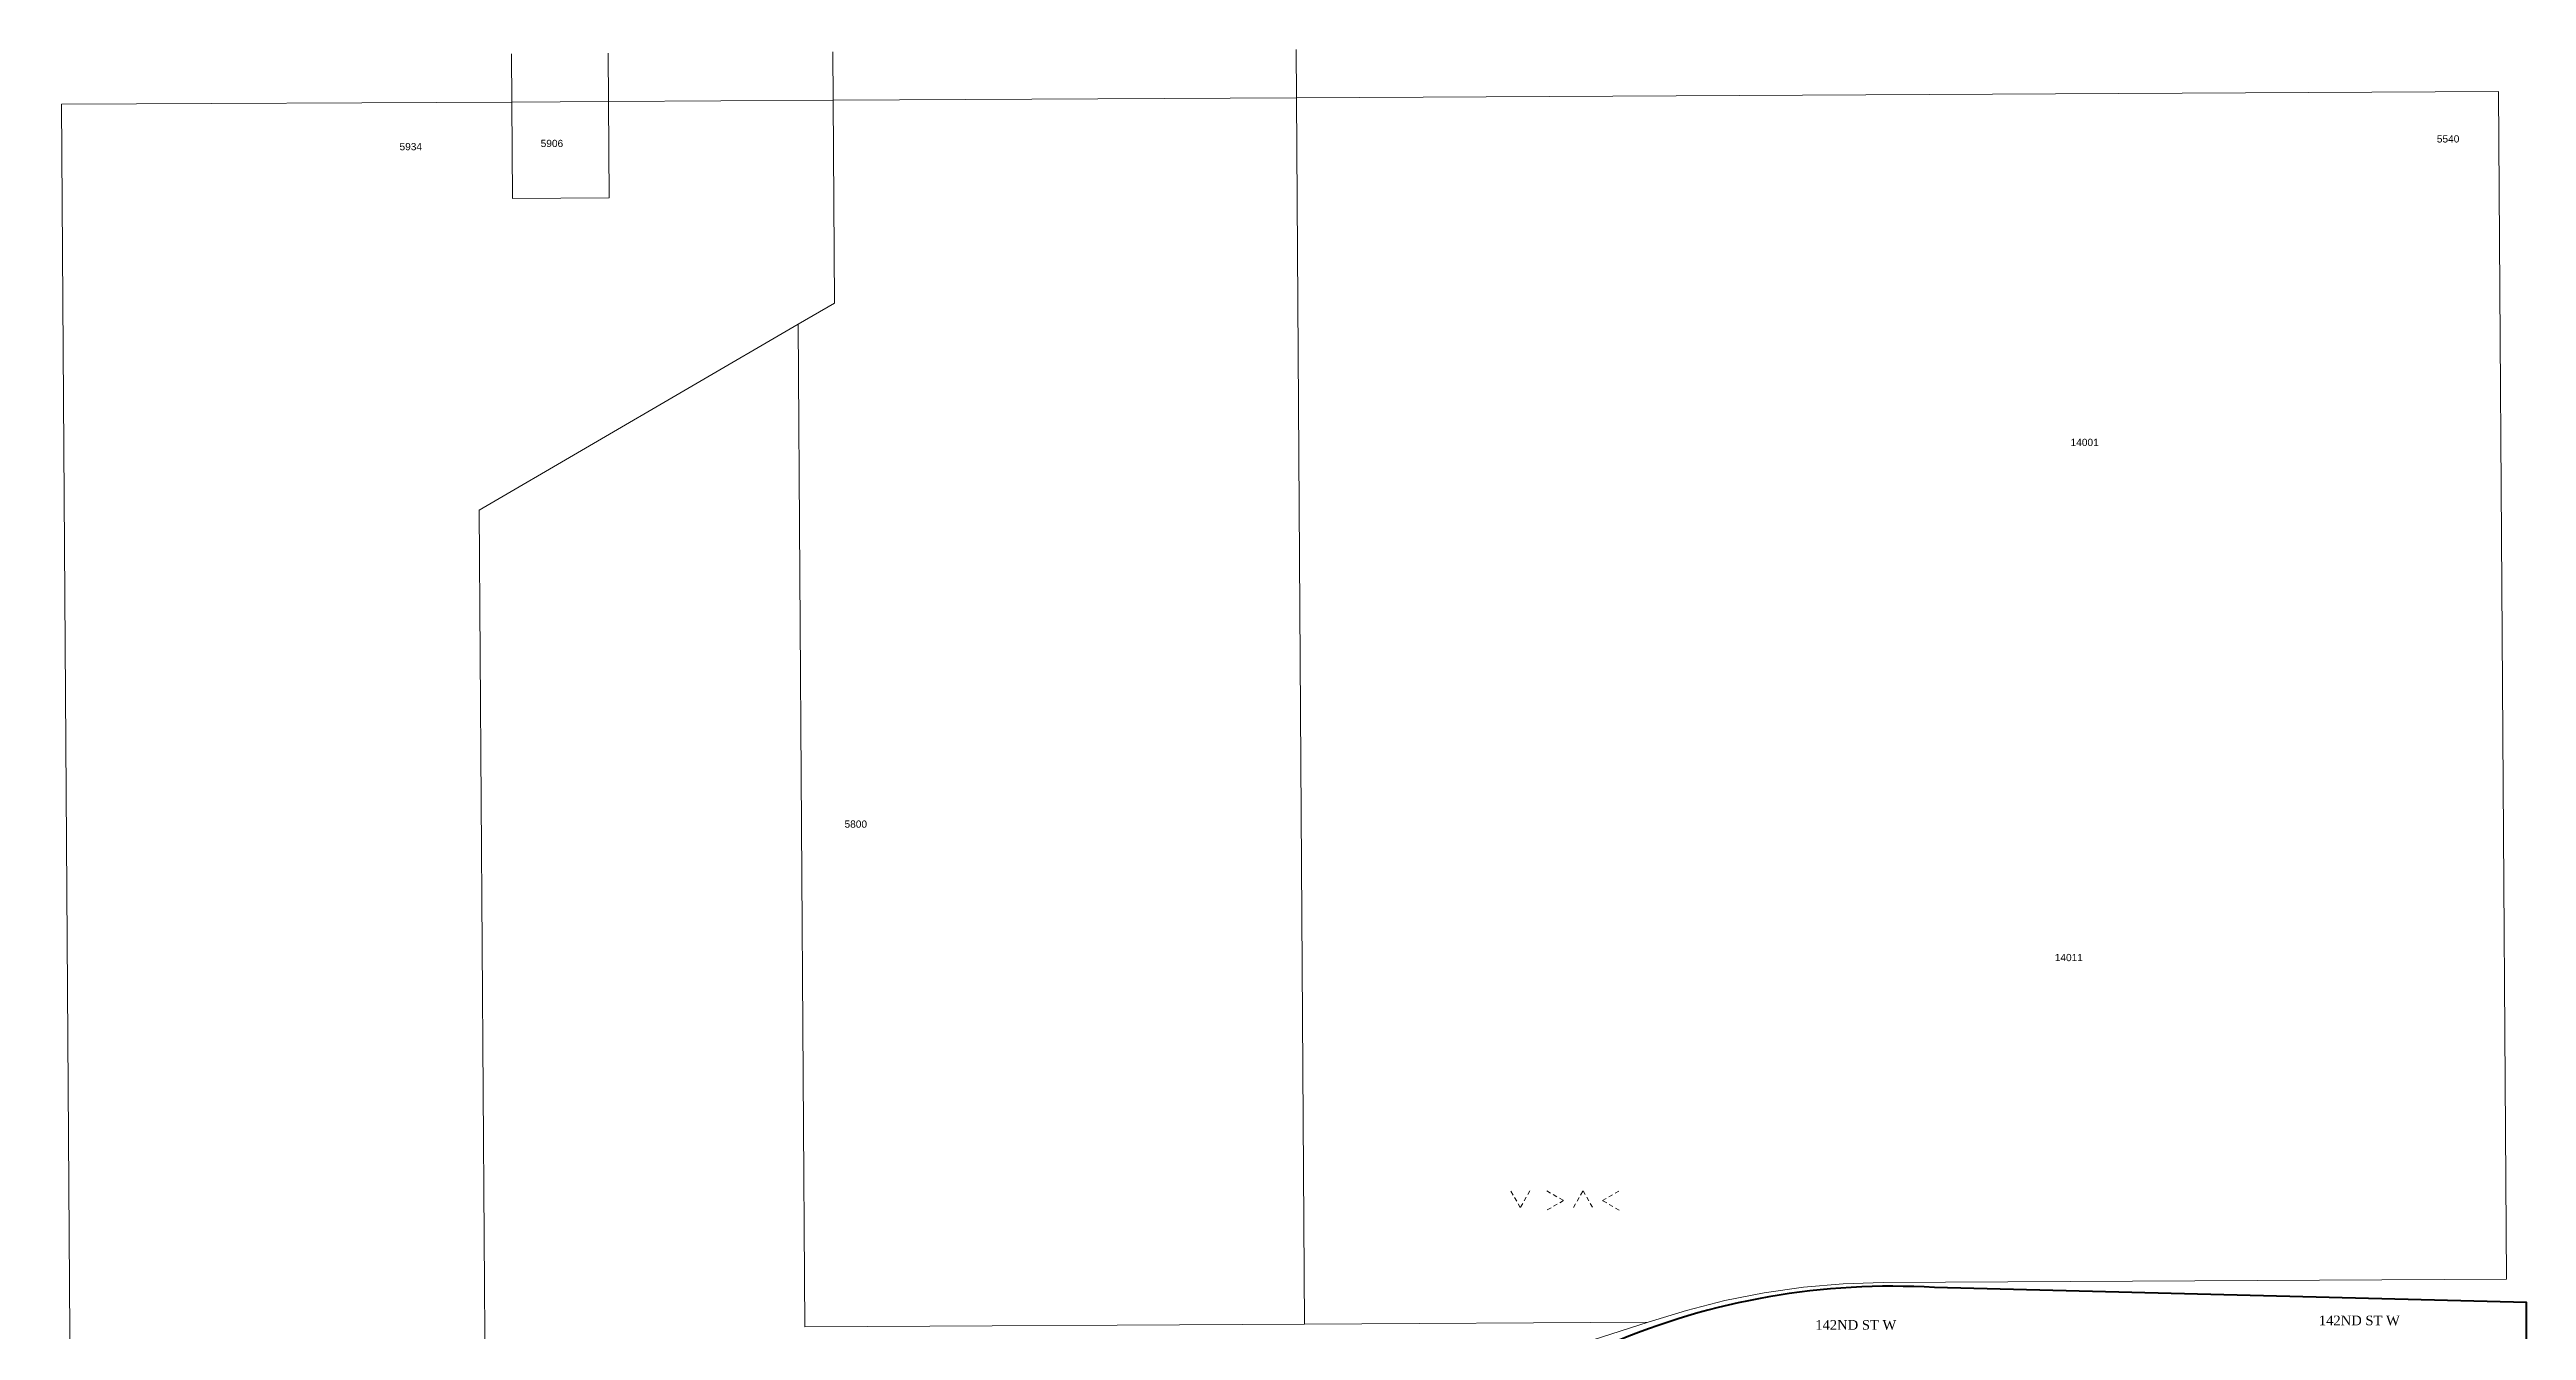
# Model space of a CAD drawing. Header units: feet. Extents: x 865220 to 2843432, y -2240498 to 970288.
# Drawn here: x 2835920 to 2838485, y 964474 to 965800 of the extents above; entities that cross this region are included whole.
import ezdxf
from ezdxf.enums import TextEntityAlignment as Align

# ---------------------------------------------------------------- set-up
doc = ezdxf.new("R2010")
doc.units = ezdxf.units.FT
doc.header["$LTSCALE"] = 0.015
doc.header["$MEASUREMENT"] = 0
doc.linetypes.add('DASHED', pattern=[5, 3, -2])
for name, color, linetype in [('Dakota County Addresses', 7, 'Continuous'), ('Dakota County Parcels', 7, 'Continuous'), ('STREET NAME', 7, 'Continuous')]:
    doc.layers.add(name, color=color, linetype=linetype)
doc.layers.add('DROP BURIED', color=7, linetype='DASHED', lineweight=5)
doc.layers.add('WORK BOUNDARY', color=110, linetype='Continuous', lineweight=40)
doc.styles.add('Dimensions 100', font='arial.ttf')
doc.styles.get("Standard").update_dxf_attribs({"font": 'times.ttf'})

# ---------------------------------------------------------------- blocks, each defined once
blk = doc.blocks.new('ACMAP_ANN_TEMPLATE_Dakota County Addresses')
at = {"layer": 'Dakota County Addresses', "style": 'Dimensions 100'}
blk.add_attdef('DakotaCountyAddress', text='', height=50, dxfattribs=at).set_placement((0, 0), align=Align.CENTER)

msp = doc.modelspace()

# ---------------------------------------------------------------- linework, layer by layer
at = {"layer": 'Dakota County Parcels', "lineweight": 5, "ltscale": 100}
for p, q in [((2836398.7, 965746.1), (2836398.4, 965796.2)), ((2836498.7, 965746.8), (2836498.4, 965796.8)), ((2836731.3, 965748), (2836730.9, 965798)), ((2837211.2, 965750.5), (2837210.9, 965800.5)), ((2835932.1, 965743.8), (2836398.7, 965746.1)), ((2835941.4, 964359.6), (2835932.1, 965743.8)), ((2836398.7, 965746.1), (2836498.7, 965746.8)), ((2836399.4, 965646.1), (2836398.7, 965746.1)), ((2836498.7, 965746.8), (2836731.3, 965748)), ((2836499.4, 965646.8), (2836498.7, 965746.8)), ((2836731.3, 965748), (2837211.2, 965750.5)), ((2836732.7, 965537.9), (2836731.3, 965748)), ((2837211.2, 965750.5), (2838456, 965757)), ((2837219.6, 964480.6), (2837211.2, 965750.5)), ((2838464.3, 964527.1), (2838456, 965757)), ((2836399.4, 965646.1), (2836499.4, 965646.8)), ((2836695.2, 965516.1), (2836732.7, 965537.9)), ((2836364.9, 965323.5), (2836695.2, 965516.1)), ((2836695.2, 965516.1), (2836702.1, 964477.8)), ((2836371.3, 964362.5), (2836364.9, 965323.5)), ((2837818.8, 964523.7), (2838464.3, 964527.1)), ((2836702.1, 964477.8), (2837219.6, 964480.6)), ((2837219.6, 964480.6), (2837575.6, 964482.4)), ((2837298.3, 964393.7), (2837575.6, 964482.4))]:
    msp.add_line(p, q, dxfattribs=at)
msp.add_lwpolyline([(2837818.8, 964523.7), (2837777.5, 964522.3), (2837736.4, 964518.7), (2837695.5, 964512.9), (2837655, 964504.9), (2837615, 964494.7), (2837575.6, 964482.4)], dxfattribs=at)
at = {"layer": 'DROP BURIED', "lineweight": 5, "ltscale": 100}
for points in [[(2837453, 964618.5), (2837443, 964601.2), (2837433, 964618.5)], [(2837470.5, 964618.5), (2837487.8, 964608.5), (2837470.5, 964598.5)], [(2837498, 964601.2), (2837508, 964618.5), (2837518, 964601.2)], [(2837545.5, 964598.5), (2837528.2, 964608.5), (2837545.5, 964618.5)]]:
    msp.add_lwpolyline(points, dxfattribs=at)
at = {"layer": 'WORK BOUNDARY', "ltscale": 100, "flags": 128}
msp.add_lwpolyline([(2835896.9, 957001.6), (2836935, 957004.8), (2836954.3, 957047), (2836994.4, 957133.5), (2836979.3, 957817.8), (2836978.3, 957934.8), (2838485, 957948.5), (2838485.1, 964502.8), (2837872.1, 964518.4, 0.116551), (2837535.5, 964459.8), (2837318.1, 964389.4, -0.096694), (2837127.8, 964357.4), (2835922.6, 964355.7), (2835847.7, 964355.1)], format="xyb", dxfattribs=at)

# ---------------------------------------------------------------- block references
at = {"layer": 'Dakota County Addresses', "lineweight": 5, "ltscale": 100, "xscale": 0.15, "yscale": 0.15, "zscale": 0.15}
for p, values in [((2836293.9, 965696.2), {'DakotaCountyAddress': '5934'}), ((2836440.1, 965699.5), {'DakotaCountyAddress': '5906'}), ((2838403.9, 965704.2), {'DakotaCountyAddress': '5540'}), ((2838027.5, 965389.9), {'DakotaCountyAddress': '14001'}), ((2836754.8, 964994.6), {'DakotaCountyAddress': '5800'}), ((2838011.1, 964856.4), {'DakotaCountyAddress': '14011'})]:
    msp.add_blockref('ACMAP_ANN_TEMPLATE_Dakota County Addresses', p, dxfattribs=at).add_auto_attribs(values)

# ---------------------------------------------------------------- texts
at = {"layer": 'STREET NAME', "lineweight": 5, "ltscale": 100, "char_height": 10, "attachment_point": 1}
for insert in [(2838270, 964489.3), (2837748.5, 964484.7)]:
    msp.add_mtext('142ND ST W', dxfattribs=dict(at, insert=insert))

doc.saveas('drawing.dxf')
